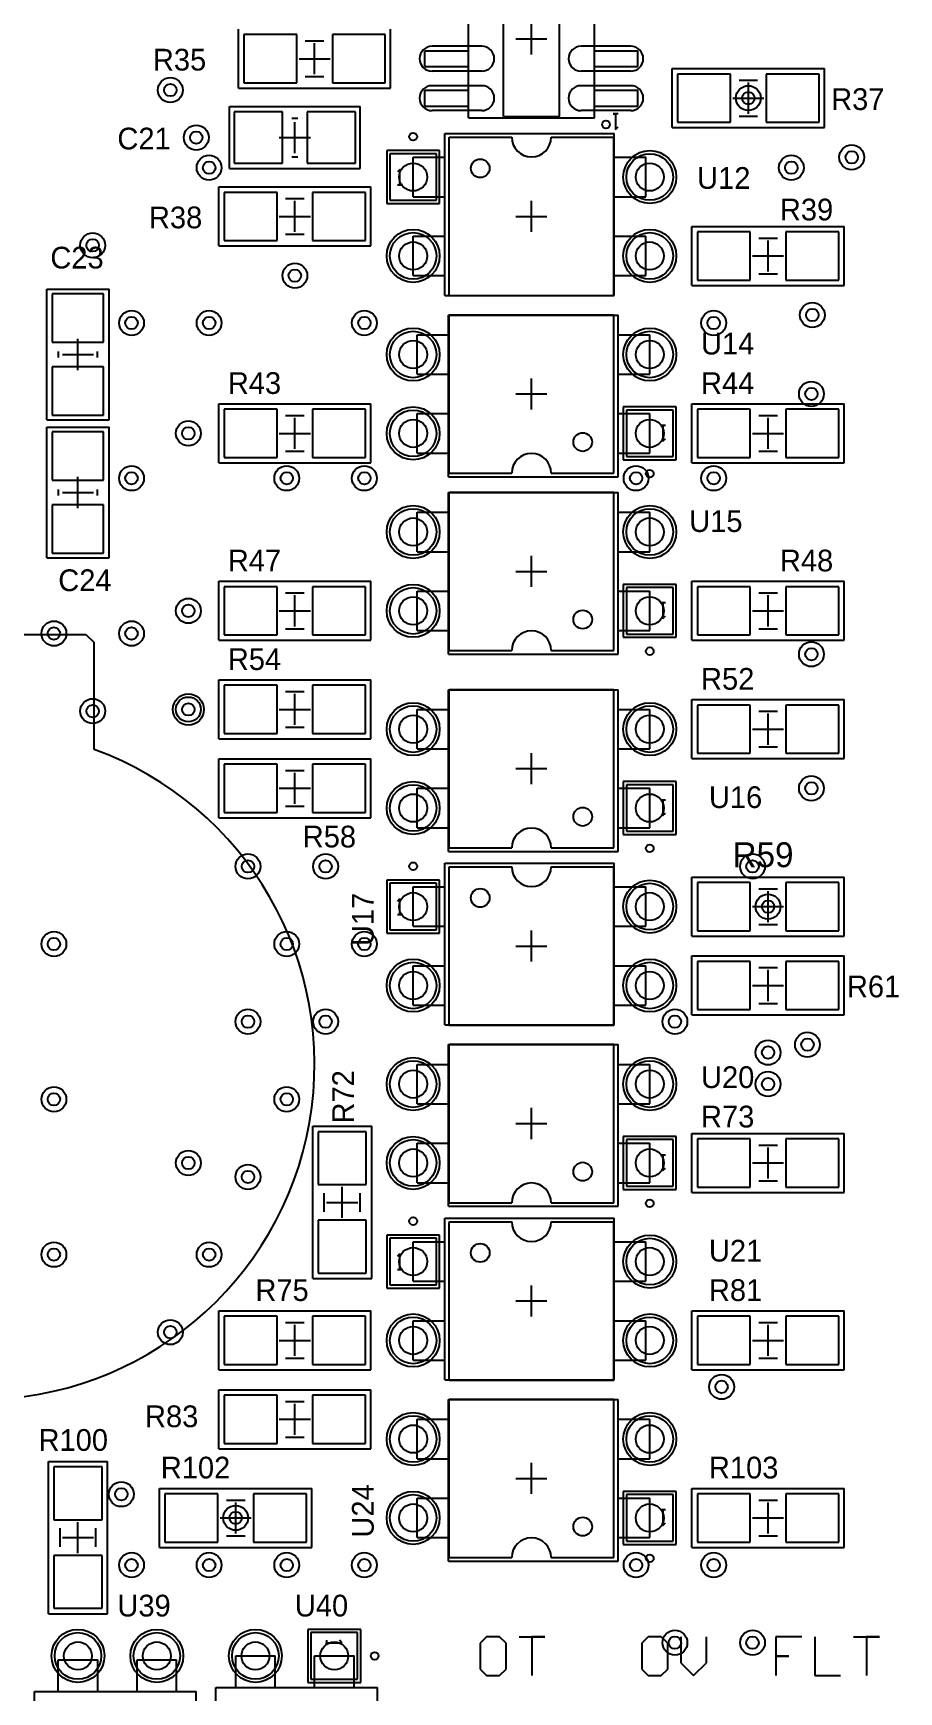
# Model space of a CAD drawing. Header units: millimetres. Extents: x 52 to 245, y 27 to 183.
# Drawn here: x 166.8 to 194.7, y 90.9 to 144.3 of the extents above; entities that cross this region are included whole.
import ezdxf

# ---------------------------------------------------------------- set-up
doc = ezdxf.new("R2010")
doc.units = ezdxf.units.MM
for name, color, linetype in [('BottomSolder', 6, 'Continuous'), ('Mechanical15', 56, 'Continuous'), ('MultiLayer', 9, 'Continuous'), ('PadHoleLayer', 156, 'Continuous'), ('TopOverlay', 2, 'Continuous'), ('TopSolder', 216, 'Continuous'), ('ViaHoleLayer', 16, 'Continuous')]:
    doc.layers.add(name, color=color, linetype=linetype)

msp = doc.modelspace()

# ---------------------------------------------------------------- linework, layer by layer
at = {"layer": 'BottomSolder'}
for p, q in [((178.218, 140.552), (178.218, 138.848)), ((179.922, 140.552), (178.218, 140.552)), ((179.922, 138.848), (179.922, 140.552)), ((178.218, 138.848), (179.922, 138.848)), ((187.542, 132.297), (185.838, 132.297)), ((185.838, 132.297), (185.838, 130.593)), ((187.542, 130.593), (187.542, 132.297)), ((185.838, 130.593), (187.542, 130.593)), ((187.542, 126.582), (185.838, 126.582)), ((185.838, 126.582), (185.838, 124.878)), ((187.542, 124.878), (187.542, 126.582)), ((185.838, 124.878), (187.542, 124.878)), ((187.542, 120.232), (185.838, 120.232)), ((185.838, 120.232), (185.838, 118.528)), ((187.542, 118.528), (187.542, 120.232)), ((185.838, 118.528), (187.542, 118.528)), ((178.218, 117.057), (178.218, 115.353)), ((179.922, 117.057), (178.218, 117.057)), ((179.922, 115.353), (179.922, 117.057)), ((178.218, 115.353), (179.922, 115.353)), ((187.542, 108.802), (185.838, 108.802)), ((185.838, 108.802), (185.838, 107.098)), ((187.542, 107.098), (187.542, 108.802)), ((185.838, 107.098), (187.542, 107.098)), ((178.218, 105.627), (178.218, 103.923)), ((179.922, 105.627), (178.218, 105.627)), ((179.922, 103.923), (179.922, 105.627)), ((178.218, 103.923), (179.922, 103.923)), ((187.542, 97.372), (185.838, 97.372)), ((185.838, 97.372), (185.838, 95.668)), ((187.542, 95.668), (187.542, 97.372)), ((185.838, 95.668), (187.542, 95.668)), ((177.382, 92.927), (175.678, 92.927)), ((175.678, 92.927), (175.678, 91.223)), ((177.382, 91.223), (177.382, 92.927)), ((175.678, 91.223), (177.382, 91.223))]:
    msp.add_line(p, q, dxfattribs=at)
for centre, radius in [((186.69, 139.7), 0.852), ((179.07, 137.16), 0.852), ((186.69, 137.16), 0.852), ((179.07, 133.985), 0.852), ((186.69, 133.985), 0.852), ((179.07, 131.445), 0.852), ((179.07, 128.27), 0.852), ((186.69, 128.27), 0.852), ((179.07, 125.73), 0.852), ((171.831, 122.555), 0.502), ((179.07, 121.92), 0.852), ((186.69, 121.92), 0.852), ((179.07, 119.38), 0.852), ((186.69, 116.205), 0.852), ((179.07, 113.665), 0.852), ((186.69, 113.665), 0.852), ((179.07, 110.49), 0.852), ((186.69, 110.49), 0.852), ((179.07, 107.95), 0.852), ((186.69, 104.775), 0.852), ((179.07, 102.235), 0.852), ((186.69, 102.235), 0.852), ((179.07, 99.06), 0.852), ((186.69, 99.06), 0.852), ((179.07, 96.52), 0.852), ((168.275, 92.075), 0.852), ((170.815, 92.075), 0.852), ((173.99, 92.075), 0.852)]:
    msp.add_circle(centre, radius, dxfattribs=at)
at = {"layer": 'Mechanical15'}
for p, q in [((180.848, 141.605), (180.848, 146.558)), ((184.912, 141.605), (184.912, 146.558)), ((173.445, 142.56), (173.445, 144.46)), ((178.345, 142.56), (178.345, 144.46)), ((182.88, 143.645), (182.88, 144.645)), ((175.895, 143.01), (175.895, 144.01)), ((179.451, 143.764), (180.848, 143.764)), ((179.451, 143.256), (179.451, 143.764)), ((182.38, 144.145), (183.38, 144.145)), ((184.912, 143.764), (186.309, 143.764)), ((186.309, 143.256), (186.309, 143.764)), ((175.395, 143.51), (176.395, 143.51)), ((179.451, 143.256), (180.848, 143.256)), ((184.912, 143.256), (186.309, 143.256)), ((187.415, 141.29), (187.415, 143.19)), ((187.415, 143.19), (192.315, 143.19)), ((192.315, 141.29), (192.315, 143.19)), ((189.865, 141.74), (189.865, 142.74)), ((173.445, 142.56), (178.345, 142.56)), ((179.451, 142.494), (180.848, 142.494)), ((179.451, 141.986), (179.451, 142.494)), ((184.912, 142.494), (186.309, 142.494)), ((186.309, 141.986), (186.309, 142.494)), ((189.365, 142.24), (190.365, 142.24)), ((173.16, 141.97), (177.36, 141.97)), ((173.16, 139.97), (173.16, 141.97)), ((177.36, 139.97), (177.36, 141.97)), ((179.451, 141.986), (180.848, 141.986)), ((180.848, 141.605), (184.912, 141.605)), ((184.912, 141.986), (186.309, 141.986)), ((185.674, 141.732), (185.507, 141.732)), ((185.507, 141.732), (185.591, 141.732)), ((185.591, 141.732), (185.591, 141.232)), ((175.26, 140.47), (175.26, 141.47)), ((180.086, 141.097), (185.547, 141.097)), ((180.086, 135.89), (180.086, 141.097)), ((185.547, 135.89), (185.547, 141.097)), ((185.591, 141.232), (185.674, 141.315)), ((187.415, 141.29), (192.315, 141.29)), ((174.76, 140.97), (175.76, 140.97)), ((173.16, 139.97), (177.36, 139.97)), ((178.645, 139.946), (178.562, 139.863)), ((178.645, 139.446), (178.645, 139.946)), ((179.07, 140.335), (180.086, 140.335)), ((179.07, 139.065), (179.07, 140.335)), ((185.547, 140.335), (186.563, 140.335)), ((186.563, 139.065), (186.563, 140.335)), ((178.562, 139.446), (178.729, 139.446)), ((178.729, 139.446), (178.645, 139.446)), ((172.81, 137.48), (172.81, 139.38)), ((172.81, 139.38), (177.71, 139.38)), ((175.26, 137.93), (175.26, 138.93)), ((177.71, 137.48), (177.71, 139.38)), ((179.07, 139.065), (180.086, 139.065)), ((182.88, 137.93), (182.88, 138.93)), ((185.547, 139.065), (186.563, 139.065)), ((174.76, 138.43), (175.76, 138.43)), ((182.38, 138.43), (183.38, 138.43)), ((188.05, 136.21), (188.05, 138.11)), ((188.05, 138.11), (192.95, 138.11)), ((192.95, 136.21), (192.95, 138.11)), ((172.81, 137.48), (177.71, 137.48)), ((179.07, 136.525), (179.07, 137.795)), ((179.07, 137.795), (180.086, 137.795)), ((185.547, 137.795), (186.563, 137.795)), ((186.563, 136.525), (186.563, 137.795)), ((190.5, 136.66), (190.5, 137.66)), ((190, 137.16), (191, 137.16)), ((179.07, 136.525), (180.086, 136.525)), ((185.547, 136.525), (186.563, 136.525)), ((188.05, 136.21), (192.95, 136.21)), ((167.275, 131.885), (167.275, 136.085)), ((167.275, 136.085), (169.275, 136.085)), ((169.275, 131.885), (169.275, 136.085)), ((180.086, 135.89), (185.547, 135.89)), ((180.213, 135.255), (185.674, 135.255)), ((180.213, 130.048), (180.213, 135.255)), ((185.674, 130.048), (185.674, 135.255)), ((179.197, 134.62), (180.213, 134.62)), ((179.197, 133.35), (179.197, 134.62)), ((185.674, 134.62), (186.69, 134.62)), ((186.69, 133.35), (186.69, 134.62)), ((168.275, 133.485), (168.275, 134.485)), ((167.775, 133.985), (168.775, 133.985)), ((179.197, 133.35), (180.213, 133.35)), ((182.88, 132.215), (182.88, 133.215)), ((185.674, 133.35), (186.69, 133.35)), ((182.38, 132.715), (183.38, 132.715)), ((172.81, 130.495), (172.81, 132.395)), ((172.81, 132.395), (177.71, 132.395)), ((175.26, 130.945), (175.26, 131.945)), ((177.71, 130.495), (177.71, 132.395)), ((179.197, 132.08), (180.213, 132.08)), ((179.197, 130.81), (179.197, 132.08)), ((185.674, 132.08), (186.69, 132.08)), ((186.69, 130.81), (186.69, 132.08)), ((188.05, 130.495), (188.05, 132.395)), ((188.05, 132.395), (192.95, 132.395)), ((190.5, 130.945), (190.5, 131.945)), ((192.95, 130.495), (192.95, 132.395)), ((167.275, 131.885), (169.275, 131.885)), ((167.275, 127.44), (167.275, 131.64)), ((167.275, 131.64), (169.275, 131.64)), ((169.275, 127.44), (169.275, 131.64)), ((174.76, 131.445), (175.76, 131.445)), ((187.198, 131.699), (187.031, 131.699)), ((187.031, 131.699), (187.115, 131.699)), ((187.115, 131.699), (187.115, 131.199)), ((190, 131.445), (191, 131.445)), ((187.115, 131.199), (187.198, 131.282)), ((172.81, 130.495), (177.71, 130.495)), ((179.197, 130.81), (180.213, 130.81)), ((185.674, 130.81), (186.69, 130.81)), ((188.05, 130.495), (192.95, 130.495)), ((168.275, 129.04), (168.275, 130.04)), ((180.213, 130.048), (185.674, 130.048)), ((167.775, 129.54), (168.775, 129.54)), ((180.213, 129.54), (185.674, 129.54)), ((180.213, 124.333), (180.213, 129.54)), ((185.674, 124.333), (185.674, 129.54)), ((179.197, 128.905), (180.213, 128.905)), ((179.197, 127.635), (179.197, 128.905)), ((185.674, 128.905), (186.69, 128.905)), ((186.69, 127.635), (186.69, 128.905)), ((167.275, 127.44), (169.275, 127.44)), ((179.197, 127.635), (180.213, 127.635)), ((182.88, 126.5), (182.88, 127.5)), ((185.674, 127.635), (186.69, 127.635)), ((172.81, 124.78), (172.81, 126.68)), ((172.81, 126.68), (177.71, 126.68)), ((177.71, 124.78), (177.71, 126.68)), ((182.38, 127), (183.38, 127)), ((188.05, 124.78), (188.05, 126.68)), ((188.05, 126.68), (192.95, 126.68)), ((192.95, 124.78), (192.95, 126.68)), ((175.26, 125.23), (175.26, 126.23)), ((179.197, 126.365), (180.213, 126.365)), ((179.197, 125.095), (179.197, 126.365)), ((185.674, 126.365), (186.69, 126.365)), ((186.69, 125.095), (186.69, 126.365)), ((190.5, 125.23), (190.5, 126.23)), ((174.76, 125.73), (175.76, 125.73)), ((187.198, 125.984), (187.031, 125.984)), ((187.031, 125.984), (187.115, 125.984)), ((187.115, 125.984), (187.115, 125.484)), ((187.115, 125.484), (187.198, 125.567)), ((190, 125.73), (191, 125.73)), ((179.197, 125.095), (180.213, 125.095)), ((185.674, 125.095), (186.69, 125.095)), ((172.81, 124.78), (177.71, 124.78)), ((188.05, 124.78), (192.95, 124.78)), ((180.213, 124.333), (185.674, 124.333)), ((172.81, 121.605), (172.81, 123.505)), ((172.81, 123.505), (177.71, 123.505)), ((177.71, 121.605), (177.71, 123.505)), ((175.26, 122.055), (175.26, 123.055)), ((180.213, 123.19), (185.674, 123.19)), ((180.213, 117.983), (180.213, 123.19)), ((185.674, 117.983), (185.674, 123.19)), ((188.05, 120.97), (188.05, 122.87)), ((188.05, 122.87), (192.95, 122.87)), ((192.95, 120.97), (192.95, 122.87)), ((174.76, 122.555), (175.76, 122.555)), ((179.197, 122.555), (180.213, 122.555)), ((179.197, 121.285), (179.197, 122.555)), ((185.674, 122.555), (186.69, 122.555)), ((186.69, 121.285), (186.69, 122.555)), ((190.5, 121.42), (190.5, 122.42)), ((190, 121.92), (191, 121.92)), ((172.81, 121.605), (177.71, 121.605)), ((179.197, 121.285), (180.213, 121.285)), ((185.674, 121.285), (186.69, 121.285)), ((172.81, 119.065), (172.81, 120.965)), ((172.81, 120.965), (177.71, 120.965)), ((177.71, 119.065), (177.71, 120.965)), ((182.88, 120.15), (182.88, 121.15)), ((188.05, 120.97), (192.95, 120.97)), ((175.26, 119.515), (175.26, 120.515)), ((182.38, 120.65), (183.38, 120.65)), ((174.76, 120.015), (175.76, 120.015)), ((179.197, 120.015), (180.213, 120.015)), ((179.197, 118.745), (179.197, 120.015)), ((185.674, 120.015), (186.69, 120.015)), ((186.69, 118.745), (186.69, 120.015)), ((187.198, 119.634), (187.031, 119.634)), ((187.031, 119.634), (187.115, 119.634)), ((187.115, 119.634), (187.115, 119.134)), ((187.115, 119.134), (187.198, 119.217)), ((172.81, 119.065), (177.71, 119.065)), ((179.197, 118.745), (180.213, 118.745)), ((185.674, 118.745), (186.69, 118.745)), ((180.086, 117.602), (185.547, 117.602)), ((180.086, 112.395), (180.086, 117.602)), ((180.213, 117.983), (185.674, 117.983)), ((185.547, 112.395), (185.547, 117.602)), ((188.05, 115.255), (188.05, 117.155)), ((188.05, 117.155), (192.95, 117.155)), ((192.95, 115.255), (192.95, 117.155)), ((178.645, 116.451), (178.562, 116.368)), ((178.645, 115.951), (178.645, 116.451)), ((179.07, 116.84), (180.086, 116.84)), ((179.07, 115.57), (179.07, 116.84)), ((185.547, 116.84), (186.563, 116.84)), ((186.563, 115.57), (186.563, 116.84)), ((190.5, 115.705), (190.5, 116.705)), ((178.562, 115.951), (178.729, 115.951)), ((178.729, 115.951), (178.645, 115.951)), ((190, 116.205), (191, 116.205)), ((179.07, 115.57), (180.086, 115.57)), ((182.88, 114.435), (182.88, 115.435)), ((185.547, 115.57), (186.563, 115.57)), ((182.38, 114.935), (183.38, 114.935)), ((188.05, 115.255), (192.95, 115.255)), ((188.05, 112.715), (188.05, 114.615)), ((188.05, 114.615), (192.95, 114.615)), ((192.95, 112.715), (192.95, 114.615)), ((179.07, 113.03), (179.07, 114.3)), ((179.07, 114.3), (180.086, 114.3)), ((185.547, 114.3), (186.563, 114.3)), ((186.563, 113.03), (186.563, 114.3)), ((190.5, 113.165), (190.5, 114.165)), ((190, 113.665), (191, 113.665)), ((179.07, 113.03), (180.086, 113.03)), ((185.547, 113.03), (186.563, 113.03)), ((188.05, 112.715), (192.95, 112.715)), ((180.086, 112.395), (185.547, 112.395)), ((180.213, 106.553), (180.213, 111.76)), ((180.213, 111.76), (185.674, 111.76)), ((185.674, 106.553), (185.674, 111.76)), ((179.197, 109.855), (179.197, 111.125)), ((179.197, 111.125), (180.213, 111.125)), ((185.674, 111.125), (186.69, 111.125)), ((186.69, 109.855), (186.69, 111.125)), ((179.197, 109.855), (180.213, 109.855)), ((182.88, 108.72), (182.88, 109.72)), ((185.674, 109.855), (186.69, 109.855)), ((175.834, 109.13), (177.734, 109.13)), ((175.834, 104.23), (175.834, 109.13)), ((177.734, 104.23), (177.734, 109.13)), ((182.38, 109.22), (183.38, 109.22)), ((179.197, 107.315), (179.197, 108.585)), ((179.197, 108.585), (180.213, 108.585)), ((185.674, 108.585), (186.69, 108.585)), ((186.69, 107.315), (186.69, 108.585)), ((188.05, 107), (188.05, 108.9)), ((188.05, 108.9), (192.95, 108.9)), ((190.5, 107.45), (190.5, 108.45)), ((192.95, 107), (192.95, 108.9)), ((187.198, 108.204), (187.031, 108.204)), ((187.031, 108.204), (187.115, 108.204)), ((187.115, 108.204), (187.115, 107.704)), ((190, 107.95), (191, 107.95)), ((187.115, 107.704), (187.198, 107.787)), ((176.784, 106.18), (176.784, 107.18)), ((179.197, 107.315), (180.213, 107.315)), ((185.674, 107.315), (186.69, 107.315)), ((188.05, 107), (192.95, 107)), ((176.284, 106.68), (177.284, 106.68)), ((180.213, 106.553), (185.674, 106.553)), ((180.086, 100.965), (180.086, 106.172)), ((180.086, 106.172), (185.547, 106.172)), ((185.547, 100.965), (185.547, 106.172)), ((179.07, 104.14), (179.07, 105.41)), ((179.07, 105.41), (180.086, 105.41)), ((185.547, 105.41), (186.563, 105.41)), ((186.563, 104.14), (186.563, 105.41)), ((178.645, 105.021), (178.562, 104.938)), ((178.645, 104.521), (178.645, 105.021)), ((175.834, 104.23), (177.734, 104.23)), ((178.562, 104.521), (178.729, 104.521)), ((178.729, 104.521), (178.645, 104.521)), ((179.07, 104.14), (180.086, 104.14)), ((182.88, 103.005), (182.88, 104.005)), ((185.547, 104.14), (186.563, 104.14)), ((172.81, 101.285), (172.81, 103.185)), ((172.81, 103.185), (177.71, 103.185)), ((177.71, 101.285), (177.71, 103.185)), ((182.38, 103.505), (183.38, 103.505)), ((188.05, 101.285), (188.05, 103.185)), ((188.05, 103.185), (192.95, 103.185)), ((192.95, 101.285), (192.95, 103.185)), ((175.26, 101.735), (175.26, 102.735)), ((179.07, 102.87), (180.086, 102.87)), ((179.07, 101.6), (179.07, 102.87)), ((185.547, 102.87), (186.563, 102.87)), ((186.563, 101.6), (186.563, 102.87)), ((190.5, 101.735), (190.5, 102.735)), ((174.76, 102.235), (175.76, 102.235)), ((190, 102.235), (191, 102.235)), ((179.07, 101.6), (180.086, 101.6)), ((185.547, 101.6), (186.563, 101.6)), ((172.81, 101.285), (177.71, 101.285)), ((180.086, 100.965), (185.547, 100.965)), ((188.05, 101.285), (192.95, 101.285)), ((172.81, 98.745), (172.81, 100.645)), ((172.81, 100.645), (177.71, 100.645)), ((177.71, 98.745), (177.71, 100.645)), ((175.26, 99.195), (175.26, 100.195)), ((180.213, 95.123), (180.213, 100.33)), ((180.213, 100.33), (185.674, 100.33)), ((185.674, 95.123), (185.674, 100.33)), ((174.76, 99.695), (175.76, 99.695)), ((179.197, 98.425), (179.197, 99.695)), ((179.197, 99.695), (180.213, 99.695)), ((185.674, 99.695), (186.69, 99.695)), ((186.69, 98.425), (186.69, 99.695)), ((167.325, 98.335), (169.225, 98.335)), ((167.325, 93.435), (167.325, 98.335)), ((169.225, 93.435), (169.225, 98.335)), ((172.81, 98.745), (177.71, 98.745)), ((179.197, 98.425), (180.213, 98.425)), ((182.88, 97.29), (182.88, 98.29)), ((185.674, 98.425), (186.69, 98.425)), ((182.38, 97.79), (183.38, 97.79)), ((170.905, 95.57), (170.905, 97.47)), ((170.905, 97.47), (175.805, 97.47)), ((175.805, 95.57), (175.805, 97.47)), ((188.05, 95.57), (188.05, 97.47)), ((188.05, 97.47), (192.95, 97.47)), ((192.95, 95.57), (192.95, 97.47)), ((173.355, 96.02), (173.355, 97.02)), ((179.197, 95.885), (179.197, 97.155)), ((179.197, 97.155), (180.213, 97.155)), ((185.674, 97.155), (186.69, 97.155)), ((186.69, 95.885), (186.69, 97.155)), ((187.198, 96.774), (187.031, 96.774)), ((187.031, 96.774), (187.115, 96.774)), ((187.115, 96.774), (187.115, 96.274)), ((190.5, 96.02), (190.5, 97.02)), ((168.275, 95.385), (168.275, 96.385)), ((172.855, 96.52), (173.855, 96.52)), ((187.115, 96.274), (187.198, 96.357)), ((190, 96.52), (191, 96.52)), ((167.775, 95.885), (168.775, 95.885)), ((179.197, 95.885), (180.213, 95.885)), ((185.674, 95.885), (186.69, 95.885)), ((170.905, 95.57), (175.805, 95.57)), ((180.213, 95.123), (185.674, 95.123)), ((188.05, 95.57), (192.95, 95.57)), ((167.325, 93.435), (169.225, 93.435)), ((176.276, 92.583), (176.276, 92.416)), ((176.276, 92.416), (176.276, 92.5)), ((176.276, 92.5), (176.776, 92.5)), ((176.776, 92.5), (176.693, 92.583)), ((167.64, 91.948), (168.91, 91.948)), ((167.64, 90.932), (167.64, 91.948)), ((168.91, 90.932), (168.91, 91.948)), ((170.18, 91.948), (171.45, 91.948)), ((170.18, 90.932), (170.18, 91.948)), ((171.45, 90.932), (171.45, 91.948)), ((173.355, 92.075), (174.625, 92.075)), ((173.355, 91.059), (173.355, 92.075)), ((174.625, 91.059), (174.625, 92.075)), ((175.895, 91.059), (175.895, 92.075)), ((175.895, 92.075), (177.165, 92.075)), ((177.165, 91.059), (177.165, 92.075)), ((166.878, 90.932), (172.085, 90.932)), ((166.878, 85.471), (166.878, 90.932)), ((172.085, 85.471), (172.085, 90.932)), ((172.72, 91.059), (177.927, 91.059)), ((172.72, 85.598), (172.72, 91.059)), ((177.927, 85.598), (177.927, 91.059))]:
    msp.add_line(p, q, dxfattribs=at)
at = {"layer": 'MultiLayer'}
for p, q in [((178.32, 140.45), (178.32, 138.95)), ((179.82, 140.45), (178.32, 140.45)), ((179.82, 138.95), (179.82, 140.45)), ((178.32, 138.95), (179.82, 138.95)), ((187.44, 132.195), (185.94, 132.195)), ((185.94, 132.195), (185.94, 130.695)), ((187.44, 130.695), (187.44, 132.195)), ((185.94, 130.695), (187.44, 130.695)), ((187.44, 126.48), (185.94, 126.48)), ((185.94, 126.48), (185.94, 124.98)), ((187.44, 124.98), (187.44, 126.48)), ((185.94, 124.98), (187.44, 124.98)), ((187.44, 120.13), (185.94, 120.13)), ((185.94, 120.13), (185.94, 118.63)), ((187.44, 118.63), (187.44, 120.13)), ((185.94, 118.63), (187.44, 118.63)), ((178.32, 116.955), (178.32, 115.455)), ((179.82, 116.955), (178.32, 116.955)), ((179.82, 115.455), (179.82, 116.955)), ((178.32, 115.455), (179.82, 115.455)), ((187.44, 108.7), (185.94, 108.7)), ((185.94, 108.7), (185.94, 107.2)), ((187.44, 107.2), (187.44, 108.7)), ((185.94, 107.2), (187.44, 107.2)), ((178.32, 105.525), (178.32, 104.025)), ((179.82, 105.525), (178.32, 105.525)), ((179.82, 104.025), (179.82, 105.525)), ((178.32, 104.025), (179.82, 104.025)), ((187.44, 97.27), (185.94, 97.27)), ((185.94, 97.27), (185.94, 95.77)), ((187.44, 95.77), (187.44, 97.27)), ((185.94, 95.77), (187.44, 95.77)), ((177.28, 92.825), (175.78, 92.825)), ((175.78, 92.825), (175.78, 91.325)), ((177.28, 91.325), (177.28, 92.825)), ((175.78, 91.325), (177.28, 91.325))]:
    msp.add_line(p, q, dxfattribs=at)
for centre, radius in [((171.25, 142.5), 0.4), ((189.865, 142.24), 0.4), ((172.085, 140.97), 0.4), ((193.195, 140.335), 0.4), ((172.5, 140), 0.4), ((186.69, 139.7), 0.75), ((191.25, 140), 0.4), ((168.75, 137.5), 0.4), ((179.07, 137.16), 0.75), ((186.69, 137.16), 0.75), ((175.26, 136.525), 0.4), ((170, 135), 0.4), ((172.5, 135), 0.4), ((177.5, 135), 0.4), ((188.75, 135), 0.4), ((191.925, 135.255), 0.4), ((179.07, 133.985), 0.75), ((186.69, 133.985), 0.75), ((191.897, 132.715), 0.4), ((179.07, 131.445), 0.75), ((171.831, 131.445), 0.4), ((170, 130), 0.4), ((175, 130), 0.4), ((177.5, 130), 0.4), ((186.25, 130), 0.4), ((188.75, 130), 0.4), ((179.07, 128.27), 0.75), ((186.69, 128.27), 0.75), ((171.831, 125.73), 0.4), ((179.07, 125.73), 0.75), ((167.5, 125), 0.4), ((170, 125), 0.4), ((191.897, 124.333), 0.4), ((168.75, 122.5), 0.4), ((171.831, 122.555), 0.4), ((179.07, 121.92), 0.75), ((186.69, 121.92), 0.75), ((191.897, 120.015), 0.4), ((179.07, 119.38), 0.75), ((173.75, 117.5), 0.4), ((176.25, 117.5), 0.4), ((190, 117.5), 0.4), ((186.69, 116.205), 0.75), ((190.5, 116.205), 0.4), ((167.5, 115), 0.4), ((175, 115), 0.4), ((177.5, 115), 0.4), ((179.07, 113.665), 0.75), ((186.69, 113.665), 0.75), ((173.75, 112.5), 0.4), ((176.25, 112.5), 0.4), ((187.5, 112.5), 0.4), ((190.5, 111.506), 0.4), ((191.77, 111.76), 0.4), ((179.07, 110.49), 0.75), ((186.69, 110.49), 0.75), ((190.5, 110.49), 0.4), ((167.5, 110), 0.4), ((175, 110), 0.4), ((179.07, 107.95), 0.75), ((171.831, 107.95), 0.4), ((173.75, 107.5), 0.4), ((167.5, 105), 0.4), ((172.5, 105), 0.4), ((186.69, 104.775), 0.75), ((171.25, 102.5), 0.4), ((179.07, 102.235), 0.75), ((186.69, 102.235), 0.75), ((189.004, 100.739), 0.4), ((179.07, 99.06), 0.75), ((186.69, 99.06), 0.75), ((169.672, 97.282), 0.4), ((179.07, 96.52), 0.75), ((173.355, 96.52), 0.4), ((170, 95), 0.4), ((172.5, 95), 0.4), ((175, 95), 0.4), ((177.5, 95), 0.4), ((186.25, 95), 0.4), ((188.75, 95), 0.4), ((168.275, 92.075), 0.75), ((170.815, 92.075), 0.75), ((173.99, 92.075), 0.75), ((187.5, 92.5), 0.4), ((190, 92.5), 0.4)]:
    msp.add_circle(centre, radius, dxfattribs=at)
at = {"layer": 'PadHoleLayer'}
for centre in [(179.07, 139.7), (186.69, 139.7), (179.07, 137.16), (186.69, 137.16), (179.07, 133.985), (186.69, 133.985), (179.07, 131.445), (186.69, 131.445), (179.07, 128.27), (186.69, 128.27), (179.07, 125.73), (186.69, 125.73), (179.07, 121.92), (186.69, 121.92), (179.07, 119.38), (186.69, 119.38), (179.07, 116.205), (186.69, 116.205), (179.07, 113.665), (186.69, 113.665), (179.07, 110.49), (186.69, 110.49), (179.07, 107.95), (186.69, 107.95), (179.07, 104.775), (186.69, 104.775), (179.07, 102.235), (186.69, 102.235), (179.07, 99.06), (186.69, 99.06), (179.07, 96.52), (186.69, 96.52), (168.275, 92.075), (170.815, 92.075), (173.99, 92.075), (176.53, 92.075)]:
    msp.add_circle(centre, 0.45, dxfattribs=at)
at = {"layer": 'TopOverlay'}
for p, q in [((181.98, 141.645), (181.98, 146.645)), ((183.78, 141.645), (183.78, 146.645)), ((175.595, 144.085), (176.195, 144.085)), ((175.595, 142.935), (176.195, 142.935)), ((189.565, 142.815), (190.165, 142.815)), ((175.16, 141.595), (175.36, 141.595)), ((181.98, 141.645), (183.78, 141.645)), ((189.565, 141.665), (190.165, 141.665)), ((180.23, 140.98), (182.245, 140.98)), ((180.23, 135.88), (180.23, 140.98)), ((183.515, 140.98), (185.53, 140.98)), ((185.53, 135.88), (185.53, 140.98)), ((175.16, 140.345), (175.36, 140.345)), ((174.96, 139.005), (175.56, 139.005)), ((174.96, 137.855), (175.56, 137.855)), ((190.2, 137.735), (190.8, 137.735)), ((190.2, 136.585), (190.8, 136.585)), ((180.23, 135.88), (185.53, 135.88)), ((180.23, 130.165), (180.23, 135.265)), ((180.23, 135.265), (185.53, 135.265)), ((185.53, 130.165), (185.53, 135.265)), ((167.65, 133.885), (167.65, 134.085)), ((168.9, 133.885), (168.9, 134.085)), ((174.96, 132.02), (175.56, 132.02)), ((190.2, 132.02), (190.8, 132.02)), ((174.96, 130.87), (175.56, 130.87)), ((190.2, 130.87), (190.8, 130.87)), ((180.23, 130.165), (182.245, 130.165)), ((183.515, 130.165), (185.53, 130.165)), ((167.65, 129.44), (167.65, 129.64)), ((168.9, 129.44), (168.9, 129.64)), ((180.23, 124.45), (180.23, 129.55)), ((180.23, 129.55), (185.53, 129.55)), ((185.53, 124.45), (185.53, 129.55)), ((174.96, 126.305), (175.56, 126.305)), ((190.2, 126.305), (190.8, 126.305)), ((174.96, 125.155), (175.56, 125.155)), ((190.2, 125.155), (190.8, 125.155)), ((161.798, 124.968), (168.529, 124.968)), ((168.529, 124.968), (168.792, 124.705)), ((168.792, 121.269), (168.792, 124.705)), ((180.23, 124.45), (182.245, 124.45)), ((183.515, 124.45), (185.53, 124.45)), ((174.96, 123.13), (175.56, 123.13)), ((180.23, 118.1), (180.23, 123.2)), ((180.23, 123.2), (185.53, 123.2)), ((185.53, 118.1), (185.53, 123.2)), ((190.2, 122.495), (190.8, 122.495)), ((174.96, 121.98), (175.56, 121.98)), ((190.2, 121.345), (190.8, 121.345)), ((174.96, 120.59), (175.56, 120.59)), ((174.96, 119.44), (175.56, 119.44)), ((180.23, 118.1), (182.245, 118.1)), ((183.515, 118.1), (185.53, 118.1)), ((180.23, 117.485), (182.245, 117.485)), ((180.23, 112.385), (180.23, 117.485)), ((183.515, 117.485), (185.53, 117.485)), ((185.53, 112.385), (185.53, 117.485)), ((190.2, 116.78), (190.8, 116.78)), ((190.2, 115.63), (190.8, 115.63)), ((190.2, 114.24), (190.8, 114.24)), ((190.2, 113.09), (190.8, 113.09)), ((180.23, 112.385), (185.53, 112.385)), ((180.23, 111.77), (185.53, 111.77)), ((180.23, 106.67), (180.23, 111.77)), ((185.53, 106.67), (185.53, 111.77)), ((190.2, 108.525), (190.8, 108.525)), ((190.2, 107.375), (190.8, 107.375)), ((176.209, 106.38), (176.209, 106.98)), ((177.359, 106.38), (177.359, 106.98)), ((180.23, 106.67), (182.245, 106.67)), ((183.515, 106.67), (185.53, 106.67)), ((180.23, 100.955), (180.23, 106.055)), ((180.23, 106.055), (182.245, 106.055)), ((183.515, 106.055), (185.53, 106.055)), ((185.53, 100.955), (185.53, 106.055)), ((174.96, 102.81), (175.56, 102.81)), ((190.2, 102.81), (190.8, 102.81)), ((174.96, 101.66), (175.56, 101.66)), ((190.2, 101.66), (190.8, 101.66)), ((180.23, 100.955), (185.53, 100.955)), ((174.96, 100.27), (175.56, 100.27)), ((180.23, 100.34), (185.53, 100.34)), ((180.23, 95.24), (180.23, 100.34)), ((185.53, 95.24), (185.53, 100.34)), ((174.96, 99.12), (175.56, 99.12)), ((173.055, 97.095), (173.655, 97.095)), ((190.2, 97.095), (190.8, 97.095)), ((167.7, 95.585), (167.7, 96.185)), ((168.85, 95.585), (168.85, 96.185)), ((173.055, 95.945), (173.655, 95.945)), ((190.2, 95.945), (190.8, 95.945)), ((180.23, 95.24), (182.245, 95.24)), ((183.515, 95.24), (185.53, 95.24)), ((181.437, 92.69), (181.229, 92.481)), ((181.229, 92.481), (181.229, 91.648)), ((181.854, 92.69), (181.437, 92.69)), ((182.062, 92.481), (181.854, 92.69)), ((182.062, 91.648), (182.062, 92.481)), ((182.479, 92.69), (183.312, 92.69)), ((183.312, 92.69), (182.895, 92.69)), ((182.895, 92.69), (182.895, 91.44)), ((186.644, 92.69), (186.436, 92.481)), ((186.436, 92.481), (186.436, 91.648)), ((187.061, 92.69), (186.644, 92.69)), ((187.269, 92.481), (187.061, 92.69)), ((187.269, 91.648), (187.269, 92.481)), ((187.686, 92.69), (187.686, 91.857)), ((188.519, 91.857), (188.519, 92.69)), ((191.587, 92.69), (190.754, 92.69)), ((190.754, 92.69), (190.754, 92.065)), ((192.004, 92.69), (192.004, 91.44)), ((193.253, 92.69), (194.086, 92.69)), ((194.086, 92.69), (193.67, 92.69)), ((193.67, 92.69), (193.67, 91.44)), ((190.754, 92.065), (191.171, 92.065)), ((191.171, 92.065), (190.754, 92.065)), ((190.754, 92.065), (190.754, 91.44)), ((181.229, 91.648), (181.437, 91.44)), ((181.437, 91.44), (181.854, 91.44)), ((181.854, 91.44), (182.062, 91.648)), ((186.436, 91.648), (186.644, 91.44)), ((186.644, 91.44), (187.061, 91.44)), ((187.061, 91.44), (187.269, 91.648)), ((187.686, 91.857), (188.102, 91.44)), ((188.102, 91.44), (188.519, 91.857)), ((192.004, 91.44), (192.837, 91.44))]:
    msp.add_line(p, q, dxfattribs=at)
for centre, radius in [((179.07, 141), 0.125), ((185.28, 141.39), 0.125), ((181.23, 139.98), 0.3), ((184.53, 131.165), 0.3), ((186.69, 130.145), 0.125), ((184.53, 125.45), 0.3), ((186.69, 124.43), 0.125), ((184.53, 119.1), 0.3), ((186.69, 118.08), 0.125), ((179.07, 117.505), 0.125), ((181.23, 116.485), 0.3), ((184.53, 107.67), 0.3), ((186.69, 106.65), 0.125), ((179.07, 106.075), 0.125), ((181.23, 105.055), 0.3), ((184.53, 96.24), 0.3), ((186.69, 95.22), 0.125), ((177.83, 92.075), 0.125)]:
    msp.add_circle(centre, radius, dxfattribs=at)
for centre, radius, start, end in [((182.88, 140.98), 0.635, 180, 0), ((182.88, 130.165), 0.635, 0, 180), ((182.88, 124.45), 0.635, 0, 180), ((165.1, 111.125), 10.795, 110, 70), ((182.88, 118.1), 0.635, 0, 180), ((182.88, 117.485), 0.635, 180, 0), ((182.88, 106.67), 0.635, 0, 180), ((182.88, 106.055), 0.635, 180, 0), ((182.88, 95.24), 0.635, 0, 180)]:
    msp.add_arc(centre, radius, start, end, dxfattribs=at)
at = {"layer": 'TopSolder'}
for p, q in [((175.322, 144.287), (173.618, 144.287)), ((173.618, 144.287), (173.618, 142.733)), ((175.322, 142.733), (175.322, 144.287)), ((178.172, 144.287), (176.468, 144.287)), ((176.468, 144.287), (176.468, 142.733)), ((178.172, 142.733), (178.172, 144.287)), ((181.28, 143.912), (179.68, 143.912)), ((186.08, 143.912), (184.48, 143.912)), ((173.618, 142.733), (175.322, 142.733)), ((176.468, 142.733), (178.172, 142.733)), ((181.28, 143.108), (179.68, 143.108)), ((181.28, 142.642), (179.68, 142.642)), ((186.08, 143.108), (184.48, 143.108)), ((186.08, 142.642), (184.48, 142.642)), ((189.292, 143.017), (187.588, 143.017)), ((187.588, 143.017), (187.588, 141.463)), ((189.292, 141.463), (189.292, 143.017)), ((192.142, 143.017), (190.438, 143.017)), ((190.438, 143.017), (190.438, 141.463)), ((192.142, 141.463), (192.142, 143.017)), ((174.862, 141.797), (173.308, 141.797)), ((173.308, 141.797), (173.308, 140.143)), ((174.862, 140.143), (174.862, 141.797)), ((177.212, 141.797), (175.658, 141.797)), ((175.658, 141.797), (175.658, 140.143)), ((177.212, 140.143), (177.212, 141.797)), ((181.28, 141.838), (179.68, 141.838)), ((186.08, 141.838), (184.48, 141.838)), ((187.588, 141.463), (189.292, 141.463)), ((190.438, 141.463), (192.142, 141.463)), ((178.218, 140.552), (178.218, 138.848)), ((179.922, 140.552), (178.218, 140.552)), ((179.922, 138.848), (179.922, 140.552)), ((173.308, 140.143), (174.862, 140.143)), ((175.658, 140.143), (177.212, 140.143)), ((174.687, 139.207), (172.983, 139.207)), ((172.983, 139.207), (172.983, 137.653)), ((174.687, 137.653), (174.687, 139.207)), ((177.537, 139.207), (175.833, 139.207)), ((175.833, 139.207), (175.833, 137.653)), ((177.537, 137.653), (177.537, 139.207)), ((178.218, 138.848), (179.922, 138.848)), ((189.927, 137.937), (188.223, 137.937)), ((188.223, 137.937), (188.223, 136.383)), ((189.927, 136.383), (189.927, 137.937)), ((192.777, 137.937), (191.073, 137.937)), ((191.073, 137.937), (191.073, 136.383)), ((192.777, 136.383), (192.777, 137.937)), ((172.983, 137.653), (174.687, 137.653)), ((175.833, 137.653), (177.537, 137.653)), ((188.223, 136.383), (189.927, 136.383)), ((191.073, 136.383), (192.777, 136.383)), ((169.102, 135.937), (167.448, 135.937)), ((167.448, 135.937), (167.448, 134.383)), ((169.102, 134.383), (169.102, 135.937)), ((167.448, 134.383), (169.102, 134.383)), ((169.102, 133.587), (167.448, 133.587)), ((167.448, 133.587), (167.448, 132.033)), ((169.102, 132.033), (169.102, 133.587)), ((167.448, 132.033), (169.102, 132.033)), ((174.687, 132.222), (172.983, 132.222)), ((172.983, 132.222), (172.983, 130.668)), ((174.687, 130.668), (174.687, 132.222)), ((177.537, 132.222), (175.833, 132.222)), ((175.833, 132.222), (175.833, 130.668)), ((177.537, 130.668), (177.537, 132.222)), ((187.542, 132.297), (185.838, 132.297)), ((185.838, 132.297), (185.838, 130.593)), ((187.542, 130.593), (187.542, 132.297)), ((189.927, 132.222), (188.223, 132.222)), ((188.223, 132.222), (188.223, 130.668)), ((189.927, 130.668), (189.927, 132.222)), ((192.777, 132.222), (191.073, 132.222)), ((191.073, 132.222), (191.073, 130.668)), ((192.777, 130.668), (192.777, 132.222)), ((167.448, 131.492), (167.448, 129.938)), ((169.102, 131.492), (167.448, 131.492)), ((169.102, 129.938), (169.102, 131.492)), ((172.983, 130.668), (174.687, 130.668)), ((175.833, 130.668), (177.537, 130.668)), ((185.838, 130.593), (187.542, 130.593)), ((188.223, 130.668), (189.927, 130.668)), ((191.073, 130.668), (192.777, 130.668)), ((167.448, 129.938), (169.102, 129.938)), ((167.448, 129.142), (167.448, 127.588)), ((169.102, 129.142), (167.448, 129.142)), ((169.102, 127.588), (169.102, 129.142)), ((167.448, 127.588), (169.102, 127.588)), ((174.687, 126.507), (172.983, 126.507)), ((172.983, 126.507), (172.983, 124.953)), ((174.687, 124.953), (174.687, 126.507)), ((177.537, 126.507), (175.833, 126.507)), ((175.833, 126.507), (175.833, 124.953)), ((177.537, 124.953), (177.537, 126.507)), ((187.542, 126.582), (185.838, 126.582)), ((185.838, 126.582), (185.838, 124.878)), ((187.542, 124.878), (187.542, 126.582)), ((189.927, 126.507), (188.223, 126.507)), ((188.223, 126.507), (188.223, 124.953)), ((189.927, 124.953), (189.927, 126.507)), ((192.777, 126.507), (191.073, 126.507)), ((191.073, 126.507), (191.073, 124.953)), ((192.777, 124.953), (192.777, 126.507)), ((172.983, 124.953), (174.687, 124.953)), ((175.833, 124.953), (177.537, 124.953)), ((185.838, 124.878), (187.542, 124.878)), ((188.223, 124.953), (189.927, 124.953)), ((191.073, 124.953), (192.777, 124.953)), ((174.687, 123.332), (172.983, 123.332)), ((172.983, 123.332), (172.983, 121.778)), ((174.687, 121.778), (174.687, 123.332)), ((177.537, 123.332), (175.833, 123.332)), ((175.833, 123.332), (175.833, 121.778)), ((177.537, 121.778), (177.537, 123.332)), ((189.927, 122.697), (188.223, 122.697)), ((188.223, 122.697), (188.223, 121.143)), ((189.927, 121.143), (189.927, 122.697)), ((192.777, 122.697), (191.073, 122.697)), ((191.073, 122.697), (191.073, 121.143)), ((192.777, 121.143), (192.777, 122.697)), ((172.983, 121.778), (174.687, 121.778)), ((175.833, 121.778), (177.537, 121.778)), ((174.687, 120.792), (172.983, 120.792)), ((172.983, 120.792), (172.983, 119.238)), ((174.687, 119.238), (174.687, 120.792)), ((177.537, 120.792), (175.833, 120.792)), ((175.833, 120.792), (175.833, 119.238)), ((177.537, 119.238), (177.537, 120.792)), ((188.223, 121.143), (189.927, 121.143)), ((191.073, 121.143), (192.777, 121.143)), ((187.542, 120.232), (185.838, 120.232)), ((185.838, 120.232), (185.838, 118.528)), ((187.542, 118.528), (187.542, 120.232)), ((172.983, 119.238), (174.687, 119.238)), ((175.833, 119.238), (177.537, 119.238)), ((185.838, 118.528), (187.542, 118.528)), ((178.218, 117.057), (178.218, 115.353)), ((179.922, 117.057), (178.218, 117.057)), ((179.922, 115.353), (179.922, 117.057)), ((189.927, 116.982), (188.223, 116.982)), ((188.223, 116.982), (188.223, 115.428)), ((189.927, 115.428), (189.927, 116.982)), ((192.777, 116.982), (191.073, 116.982)), ((191.073, 116.982), (191.073, 115.428)), ((192.777, 115.428), (192.777, 116.982)), ((188.223, 115.428), (189.927, 115.428)), ((191.073, 115.428), (192.777, 115.428)), ((178.218, 115.353), (179.922, 115.353)), ((189.927, 114.442), (188.223, 114.442)), ((188.223, 114.442), (188.223, 112.888)), ((189.927, 112.888), (189.927, 114.442)), ((192.777, 114.442), (191.073, 114.442)), ((191.073, 114.442), (191.073, 112.888)), ((192.777, 112.888), (192.777, 114.442)), ((188.223, 112.888), (189.927, 112.888)), ((191.073, 112.888), (192.777, 112.888)), ((176.007, 108.957), (176.007, 107.253)), ((177.561, 108.957), (176.007, 108.957)), ((177.561, 107.253), (177.561, 108.957)), ((187.542, 108.802), (185.838, 108.802)), ((185.838, 108.802), (185.838, 107.098)), ((187.542, 107.098), (187.542, 108.802)), ((189.927, 108.727), (188.223, 108.727)), ((188.223, 108.727), (188.223, 107.173)), ((189.927, 107.173), (189.927, 108.727)), ((192.777, 108.727), (191.073, 108.727)), ((191.073, 108.727), (191.073, 107.173)), ((192.777, 107.173), (192.777, 108.727)), ((176.007, 107.253), (177.561, 107.253)), ((185.838, 107.098), (187.542, 107.098)), ((188.223, 107.173), (189.927, 107.173)), ((191.073, 107.173), (192.777, 107.173)), ((176.007, 106.107), (176.007, 104.403)), ((177.561, 106.107), (176.007, 106.107)), ((177.561, 104.403), (177.561, 106.107)), ((178.218, 105.627), (178.218, 103.923)), ((179.922, 105.627), (178.218, 105.627)), ((179.922, 103.923), (179.922, 105.627)), ((176.007, 104.403), (177.561, 104.403)), ((178.218, 103.923), (179.922, 103.923)), ((174.687, 103.012), (172.983, 103.012)), ((172.983, 103.012), (172.983, 101.458)), ((174.687, 101.458), (174.687, 103.012)), ((177.537, 103.012), (175.833, 103.012)), ((175.833, 103.012), (175.833, 101.458)), ((177.537, 101.458), (177.537, 103.012)), ((189.927, 103.012), (188.223, 103.012)), ((188.223, 103.012), (188.223, 101.458)), ((189.927, 101.458), (189.927, 103.012)), ((192.777, 103.012), (191.073, 103.012)), ((191.073, 103.012), (191.073, 101.458)), ((192.777, 101.458), (192.777, 103.012)), ((172.983, 101.458), (174.687, 101.458)), ((175.833, 101.458), (177.537, 101.458)), ((188.223, 101.458), (189.927, 101.458)), ((191.073, 101.458), (192.777, 101.458)), ((174.687, 100.472), (172.983, 100.472)), ((172.983, 100.472), (172.983, 98.918)), ((174.687, 98.918), (174.687, 100.472)), ((177.537, 100.472), (175.833, 100.472)), ((175.833, 100.472), (175.833, 98.918)), ((177.537, 98.918), (177.537, 100.472)), ((172.983, 98.918), (174.687, 98.918)), ((175.833, 98.918), (177.537, 98.918)), ((169.052, 98.162), (167.498, 98.162)), ((167.498, 98.162), (167.498, 96.458)), ((169.052, 96.458), (169.052, 98.162)), ((172.782, 97.297), (171.078, 97.297)), ((171.078, 97.297), (171.078, 95.743)), ((172.782, 95.743), (172.782, 97.297)), ((175.632, 97.297), (173.928, 97.297)), ((173.928, 97.297), (173.928, 95.743)), ((175.632, 95.743), (175.632, 97.297)), ((187.542, 97.372), (185.838, 97.372)), ((185.838, 97.372), (185.838, 95.668)), ((187.542, 95.668), (187.542, 97.372)), ((189.927, 97.297), (188.223, 97.297)), ((188.223, 97.297), (188.223, 95.743)), ((189.927, 95.743), (189.927, 97.297)), ((192.777, 97.297), (191.073, 97.297)), ((191.073, 97.297), (191.073, 95.743)), ((192.777, 95.743), (192.777, 97.297)), ((167.498, 96.458), (169.052, 96.458)), ((171.078, 95.743), (172.782, 95.743)), ((173.928, 95.743), (175.632, 95.743)), ((185.838, 95.668), (187.542, 95.668)), ((188.223, 95.743), (189.927, 95.743)), ((191.073, 95.743), (192.777, 95.743)), ((169.052, 95.312), (167.498, 95.312)), ((167.498, 95.312), (167.498, 93.608)), ((169.052, 93.608), (169.052, 95.312)), ((167.498, 93.608), (169.052, 93.608)), ((177.382, 92.927), (175.678, 92.927)), ((175.678, 92.927), (175.678, 91.223)), ((177.382, 91.223), (177.382, 92.927)), ((175.678, 91.223), (177.382, 91.223))]:
    msp.add_line(p, q, dxfattribs=at)
for centre, radius in [((186.69, 139.7), 0.852), ((179.07, 137.16), 0.852), ((186.69, 137.16), 0.852), ((179.07, 133.985), 0.852), ((186.69, 133.985), 0.852), ((179.07, 131.445), 0.852), ((179.07, 128.27), 0.852), ((186.69, 128.27), 0.852), ((179.07, 125.73), 0.852), ((171.831, 122.555), 0.502), ((179.07, 121.92), 0.852), ((186.69, 121.92), 0.852), ((179.07, 119.38), 0.852), ((186.69, 116.205), 0.852), ((179.07, 113.665), 0.852), ((186.69, 113.665), 0.852), ((179.07, 110.49), 0.852), ((186.69, 110.49), 0.852), ((179.07, 107.95), 0.852), ((186.69, 104.775), 0.852), ((179.07, 102.235), 0.852), ((186.69, 102.235), 0.852), ((179.07, 99.06), 0.852), ((186.69, 99.06), 0.852), ((179.07, 96.52), 0.852), ((168.275, 92.075), 0.852), ((170.815, 92.075), 0.852), ((173.99, 92.075), 0.852)]:
    msp.add_circle(centre, radius, dxfattribs=at)
for centre, start, end in [((179.68, 143.51), 90, 270), ((181.28, 143.51), 270, 90), ((184.48, 143.51), 90, 270), ((186.08, 143.51), 270, 90), ((179.68, 142.24), 90, 270), ((181.28, 142.24), 270, 90), ((184.48, 142.24), 90, 270), ((186.08, 142.24), 270, 90)]:
    msp.add_arc(centre, 0.402, start, end, dxfattribs=at)
at = {"layer": 'ViaHoleLayer'}
for centre in [(171.25, 142.5), (189.865, 142.24), (172.085, 140.97), (193.195, 140.335), (172.5, 140), (191.25, 140), (168.75, 137.5), (175.26, 136.525), (170, 135), (172.5, 135), (177.5, 135), (188.75, 135), (191.925, 135.255), (191.897, 132.715), (171.831, 131.445), (170, 130), (175, 130), (177.5, 130), (186.25, 130), (188.75, 130), (171.831, 125.73), (167.5, 125), (170, 125), (191.897, 124.333), (168.75, 122.5), (171.831, 122.555), (191.897, 120.015), (173.75, 117.5), (176.25, 117.5), (190, 117.5), (190.5, 116.205), (167.5, 115), (175, 115), (177.5, 115), (173.75, 112.5), (176.25, 112.5), (187.5, 112.5), (190.5, 111.506), (191.77, 111.76), (190.5, 110.49), (167.5, 110), (175, 110), (171.831, 107.95), (173.75, 107.5), (167.5, 105), (172.5, 105), (171.25, 102.5), (189.004, 100.739), (169.672, 97.282), (173.355, 96.52), (170, 95), (172.5, 95), (175, 95), (177.5, 95), (186.25, 95), (188.75, 95), (187.5, 92.5), (190, 92.5)]:
    msp.add_circle(centre, 0.2, dxfattribs=at)

# ---------------------------------------------------------------- texts
at = {"layer": 'TopOverlay'}
for s, height, p in [('R35', 0.7, (170.688, 143.129)), ('R37', 0.7, (192.532, 141.859)), ('C21', 0.7, (169.545, 140.589)), ('U12', 0.7, (188.214, 139.319)), ('R39', 0.7, (190.881, 138.303)), ('R38', 0.7, (170.561, 138.049)), ('C23', 0.7, (167.386, 136.754)), ('U14', 0.7, (188.341, 133.985)), ('R43', 0.7, (173.101, 132.715)), ('R44', 0.7, (188.341, 132.715)), ('U15', 0.7, (187.96, 128.27)), ('R47', 0.7, (173.101, 127)), ('R48', 0.7, (190.881, 127)), ('C24', 0.7, (167.64, 126.365)), ('R54', 0.7, (173.101, 123.825)), ('R52', 0.7, (188.341, 123.19)), ('U16', 0.7, (188.595, 119.38)), ('R58', 0.7, (175.514, 118.11)), ('R59', 0.8, (189.357, 117.475)), ('R61', 0.7, (193.04, 113.284)), ('U20', 0.7, (188.341, 110.363)), ('R73', 0.7, (188.341, 109.093)), ('U21', 0.7, (188.595, 104.775)), ('R75', 0.7, (173.99, 103.505)), ('R81', 0.7, (188.595, 103.505)), ('R83', 0.7, (170.434, 99.441)), ('R100', 0.7, (167.005, 98.679)), ('R102', 0.7, (170.942, 97.79)), ('R103', 0.7, (188.595, 97.79)), ('U39', 0.7, (169.545, 93.345)), ('U40', 0.7, (175.26, 93.345))]:
    msp.add_text(s, height=height, dxfattribs=at).set_placement(p)
for s, p in [('U17', (177.8, 114.935)), ('R72', (177.165, 109.22)), ('U24', (177.8, 95.885))]:
    msp.add_text(s, height=0.7, rotation=90, dxfattribs=at).set_placement(p)

doc.saveas('drawing.dxf')
